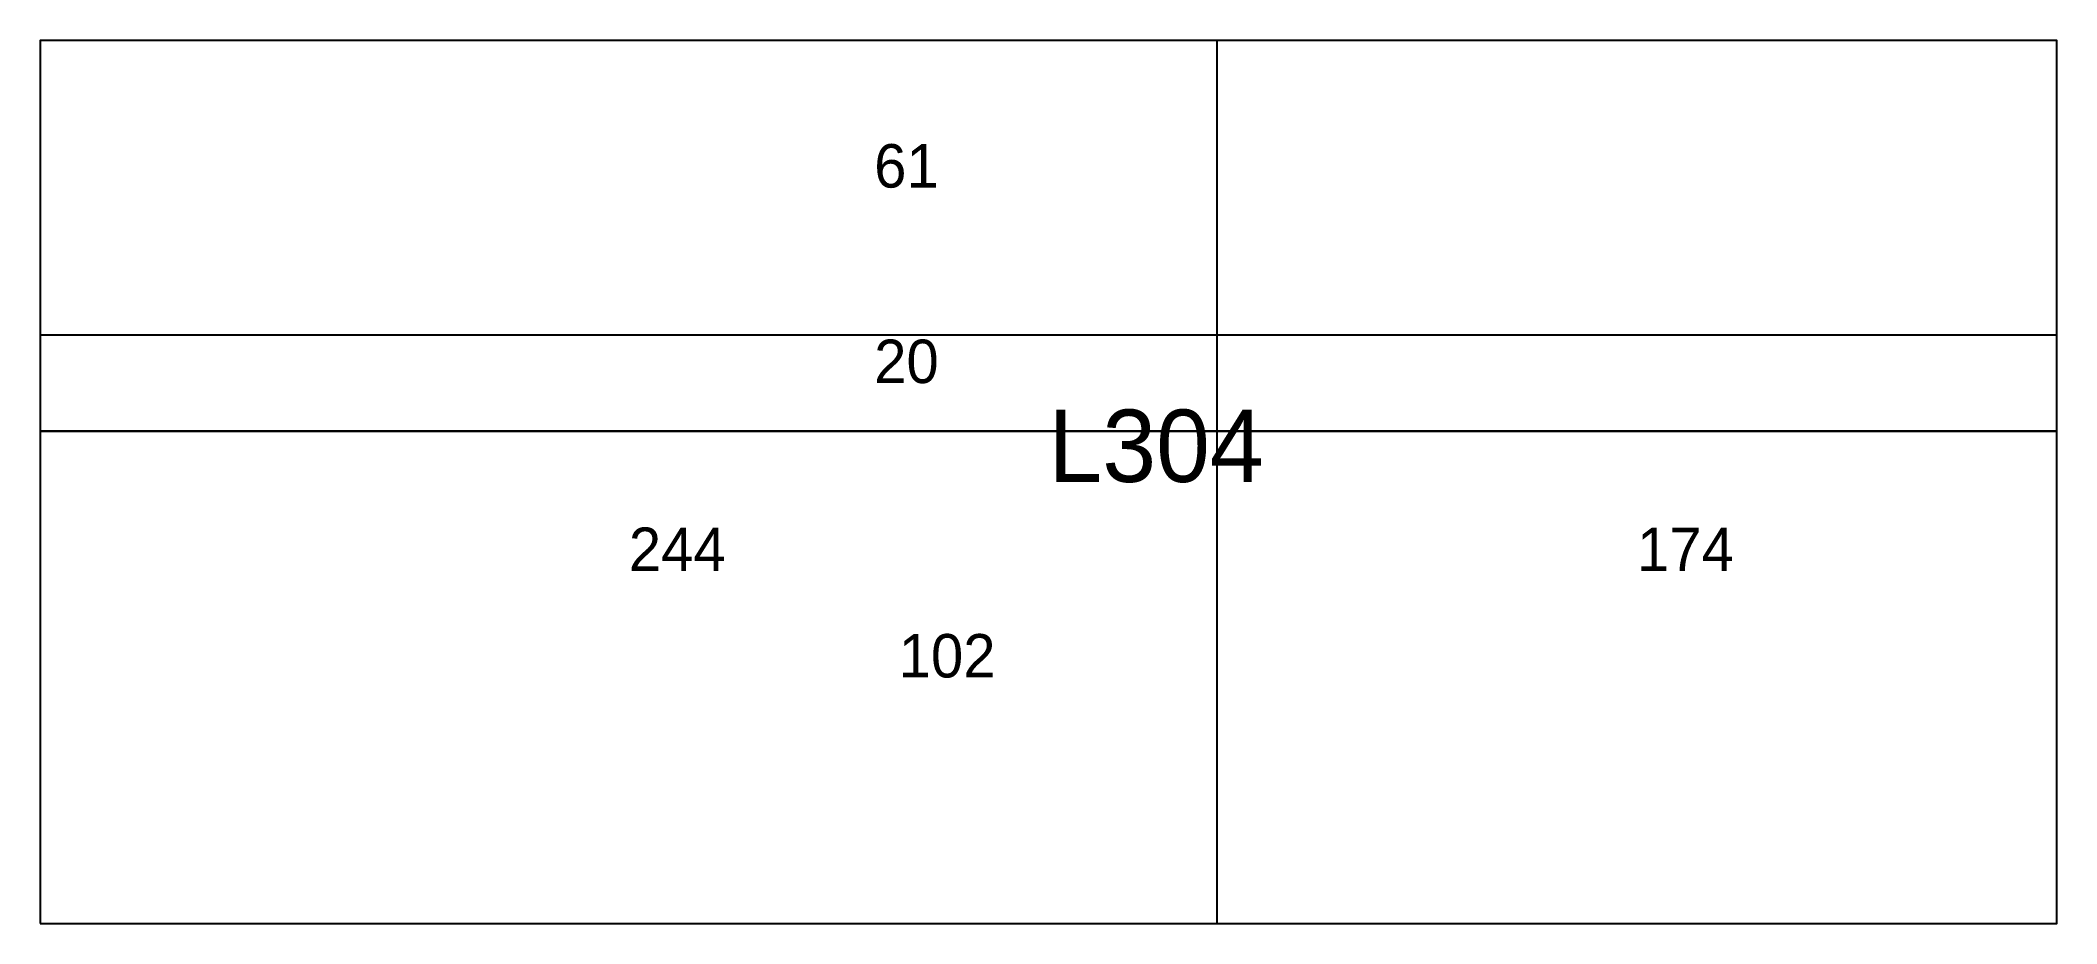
# Model space of a CAD drawing. Extents: x 4041 to 4459, y 2611 to 2794.
import ezdxf

# ---------------------------------------------------------------- set-up
doc = ezdxf.new("R2010")
doc.units = 0
for name, color, linetype in [('3', 3, 'Continuous'), ('4', 4, 'Continuous'), ('Painéis', 200, 'Continuous')]:
    doc.layers.add(name, color=color, linetype=linetype)

msp = doc.modelspace()

# ---------------------------------------------------------------- linework, layer by layer
at = {"layer": '3'}
for p, q in [((4459.07, 2793.94), (4041.07, 2793.94)), ((4041.07, 2793.94), (4041.07, 2610.94)), ((4285.07, 2610.94), (4285.07, 2793.94)), ((4459.07, 2610.94), (4459.07, 2793.94)), ((4041.07, 2712.94), (4459.07, 2712.94)), ((4041.07, 2610.94), (4459.07, 2610.94))]:
    msp.add_line(p, q, dxfattribs=at)
at = {"layer": '3', "lineweight": 25}
msp.add_lwpolyline([(4041.07, 2610.94), (4459.07, 2610.94), (4459.07, 2793.94), (4041.07, 2793.94)], close=True, dxfattribs=at)
at = {"layer": '3'}
for points in [[(4041.07, 2732.94), (4459.07, 2732.94)], [(4459.07, 2712.94), (4041.07, 2712.94)]]:
    msp.add_lwpolyline(points, dxfattribs=at)
at = {"layer": 'Painéis', "lineweight": 18}
for p, q in [((4285.07, 2610.94), (4285.07, 2793.94)), ((4041.07, 2732.94), (4459.07, 2732.94)), ((4041.07, 2712.94), (4459.07, 2712.94))]:
    msp.add_line(p, q, dxfattribs=at)

# ---------------------------------------------------------------- texts
at = {"layer": '4'}
msp.add_text('L304', height=15, dxfattribs=at).set_placement((4250.07, 2702.44))
at = {"layer": 'Painéis'}
for s, p in [('61', (4213.93, 2763.44)), ('20', (4213.93, 2722.94)), ('244', (4163.07, 2684.01)), ('174', (4372.07, 2684.01)), ('102', (4219.01, 2661.94))]:
    msp.add_text(s, height=9, dxfattribs=at).set_placement(p)

doc.saveas('drawing.dxf')
